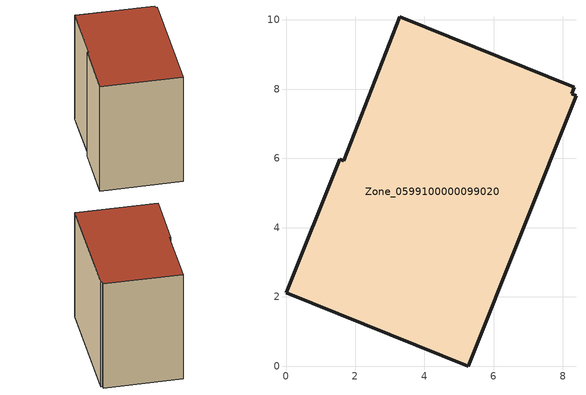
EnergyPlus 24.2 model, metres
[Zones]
Zone_0599100000099020
 floor ground (C_G): 5.27,0 0,2.12 1.55,5.98 1.66,5.93 3.28,10.08 8.33,8.05 8.25,7.86 8.38,7.81 z0
 wall outside (C_F): 0,2.12 5.27,0 8.38,7.81 8.25,7.86 8.33,8.05 3.28,10.08 1.66,5.93 1.55,5.98 0,2.12 z0:8.38
 roof outside (C_R): 5.27,0 8.38,7.81 8.25,7.86 8.33,8.05 3.28,10.08 1.66,5.93 1.55,5.98 0,2.12 z8.38
[BUILDING]
Pand.0599100000099020: North Axis=0; Terrain=City; Loads Convergence Tolerance Value=0.04; Temperature Convergence Tolerance Value=0.4; Solar Distribution=FullExterior; Maximum Number of Warmup Days=25; Minimum Number of Warmup Days=1
[Site:Location]
Rotterdam.The.Hague.AP_ZH_NLD Design_Conditions: Latitude=51.96; Longitude=4.45; Time Zone=1; Elevation=-4.5
[SITE:GROUNDTEMPERATURE:BUILDINGSURFACE]
18, 18, 18, 18, 18, 18, 18, 18, 18, 18, 18, 18
[MATERIAL] Thermal Absorptance=0.9; Solar Absorptance=0.7; Visible Absorptance=0.7
Name | Roughness | Thickness | Conductivity | Density | Specific Heat
G.TC.1975-1991 | MediumSmooth | 0.15 | 0.288461 | 540 | 1210
F.TC.1975-1991 | Rough | 0.3 | 0.230769 | 1920 | 840
R.TC.1975-1991 | MediumRough | 0.2 | 0.153846 | 1500 | 1000
[CONSTRUCTION]
C_G: G.TC.1975-1991
C_F: F.TC.1975-1991
C_R: R.TC.1975-1991
[ZONE]
Zone_0599100000099020: Type=1; Multiplier=1; Ceiling Height=Autocalculate; Volume=Autocalculate; Floor Area=autocalculate; Part of Total Floor Area=Yes
[ZONEINFILTRATION:DESIGNFLOWRATE]
Infil_Zone_0599100000099020: Zone or ZoneList or Space or SpaceList=Zone_0599100000099020; Schedule=AlwaysOn; Design Flow Rate Calculation Method=Flow/Area; Flow Rate per Floor Area=0.003; Constant Term Coefficient=1; Temperature Term Coefficient=0; Velocity Term Coefficient=0; Velocity Squared Term Coefficient=0
[HVACTEMPLATE:ZONE:IDEALLOADSAIRSYSTEM]
Zone_0599100000099020: Maximum Heating Supply Air Temperature=50; Minimum Cooling Supply Air Temperature=13; Maximum Heating Supply Air Humidity Ratio=0.0156; Minimum Cooling Supply Air Humidity Ratio=0.0077; Heating Limit=NoLimit; Cooling Limit=NoLimit; Dehumidification Control Type=ConstantSensibleHeatRatio; Cooling Sensible Heat Ratio=0.7; Dehumidification Setpoint=60; Humidification Control Type=None; Humidification Setpoint=30; Outdoor Air Method=None; Outdoor Air Flow Rate per Person=0.00944; Outdoor Air Flow Rate per Zone Floor Area=0; Outdoor Air Flow Rate per Zone=0; Demand Controlled Ventilation Type=None; Outdoor Air Economizer Type=NoEconomizer; Heat Recovery Type=None; Sensible Heat Recovery Effectiveness=0.7; Latent Heat Recovery Effectiveness=0.65
[ZONECONTROL:THERMOSTAT]
ThermostatControl_Zone_0599100000099020: Zone or ZoneList=Zone_0599100000099020; Control Type Schedule=DualSetpointControlType; Control 1=Thermostat_Zone_0599100000099020; Temperature Difference Between Cutout And Setpoint=0
[THERMOSTATSETPOINT:DUALSETPOINT]
Thermostat_Zone_0599100000099020: Heating Setpoint Temperature Schedule=HeatingSetpoint_Zone_0599100000099020; Cooling Setpoint Temperature Schedule=CoolingSetpoint_Zone_0599100000099020
[SCHEDULE:COMPACT]
HeatingSetpoint_Zone_0599100000099020: Through: 12/31, For: AllDays, Until: 24:00, 21
CoolingSetpoint_Zone_0599100000099020: Through: 12/31, For: AllDays, Until: 24:00, 24
DualSetpointControlType: Through: 12/31, For: AllDays, Until: 24:00, 4
AlwaysOn: Through: 12/31, For: AllDays, Until: 24:00, 1
